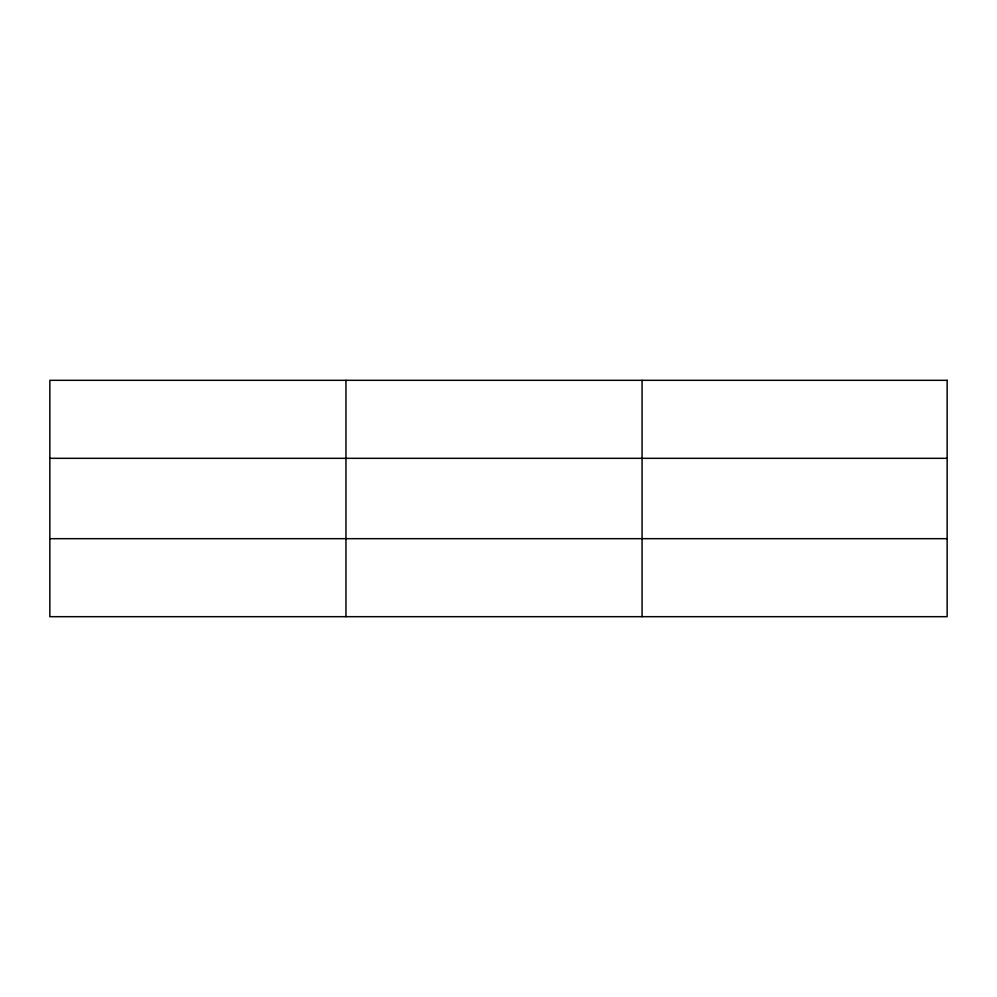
<?xml version="1.0" encoding="UTF-8"?>
<svg xmlns="http://www.w3.org/2000/svg" width="997" height="997" viewBox="0 0 997 997"><rect width="100%" height="100%" fill="white"/><g stroke="black" fill="none" stroke-linecap="round" stroke-linejoin="round"><path stroke-width="1.5" d="M345.959 616.682L345.959 380.318M642.068 616.682L642.068 380.318M49.85 458.321L947.15 458.321M49.85 538.679L947.15 538.679M947.15 380.318L947.15 616.682L49.85 616.682L49.85 380.318L947.15 380.318"/></g></svg>
